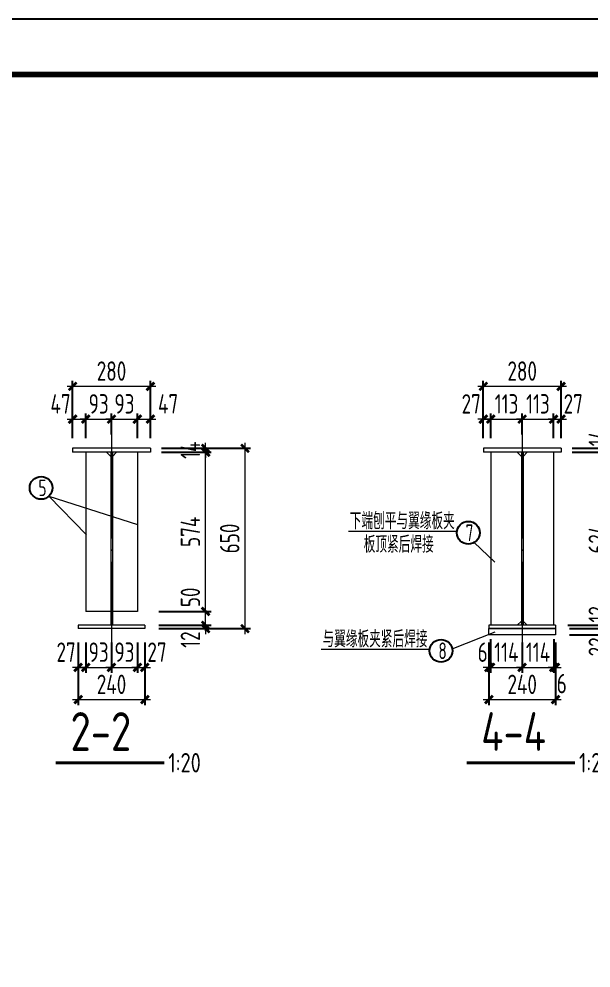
# Model space of a CAD drawing. Extents: x -2746917 to -971774, y -3334247 to -3250358.
# Drawn here: x -1347632 to -1337332, y -3291278 to -3274173 of the extents above; entities that cross this region are included whole.
import ezdxf

# ---------------------------------------------------------------- set-up
doc = ezdxf.new("R2010")
doc.units = 0
doc.header["$LTSCALE"] = 1000
doc.header["$MEASUREMENT"] = 0
doc.header["$PDMODE"] = 35
doc.linetypes.add('DOTE', pattern=[2.42, 2, -0.2, 0.02, -0.2])
doc.layers.get('0').update_dxf_attribs({"linetype": 'CONTINUOUS'})
doc.layers.get('Defpoints').update_dxf_attribs({"linetype": 'CONTINUOUS'})
for name, color, linetype in [('AXIS', 253, 'DOTE'), ('BEAM_CON', 4, 'CONTINUOUS'), ('DIM', 3, 'CONTINUOUS'), ('NUM', 7, 'CONTINUOUS'), ('PUB_TITLE', 4, 'CONTINUOUS'), ('TEXT', 7, 'CONTINUOUS')]:
    doc.layers.add(name, color=color, linetype=linetype)
doc.layers.add('yichutu', color=7, linetype='CONTINUOUS', true_color=0xffffff, plot=False)
doc.styles.add('TSSD_Dimension', font='tssdeng.shx', dxfattribs={"width": 0.75, "bigfont": 'Hztxt.shx'})
doc.styles.add('TSSD_Label', font='tssdeng.shx', dxfattribs={"width": 0.75, "bigfont": 'hztxt.shx'})
doc.styles.add('TSSD_Rein', font='Tssdeng.shx', dxfattribs={"width": 0.75, "bigfont": 'hztxt.shx'})
doc.dimstyles.new('TSSD_20_100', dxfattribs={"dimtxt": 350, "dimasz": 100, "dimexe": 100, "dimexo": 250, "dimgap": 100, "dimtad": 1, "dimdec": 0, "dimlfac": 0.2, "dimzin": 0, "dimdsep": 46, "dimtxsty": 'TSSD_Dimension', "dimblk": 'ARCHTICK', "dimcen": 0, "dimdle": 100, "dimclrt": 7, "dimadec": 0, "dimazin": 0, "dimtfac": 1, "dimtdec": 0, "dimtix": 1, "dimtmove": 2, "dimatfit": 3, "dimfxl": 1, "dimtolj": 1, "dimtzin": 0, "dimlwd": 5, "dimarcsym": 0})

# ---------------------------------------------------------------- blocks, each defined once
blk = doc.blocks.new('_ArchTick')
at = {"color": 0, "const_width": 0.5}
blk.add_lwpolyline([(-0.71, -0.71), (0.71, 0.71)], dxfattribs=at)
blk = doc.blocks.new('*D289')
at = {"layer": 'Defpoints', "color": 0}
for p in [(-1346566, -3285161), (-1346431, -3285161), (-1346431, -3285860)]:
    blk.add_point(p, dxfattribs=at)
at = {"layer": 'DIM', "color": 0, "lineweight": -2}
for p, q in [((-1346566, -3285411), (-1346566, -3285960)), ((-1346431, -3285411), (-1346431, -3285960))]:
    blk.add_line(p, q, dxfattribs=at)
at = {"layer": 'DIM', "color": 0, "lineweight": 5}
for p, q in [((-1346566, -3285860), (-1346666, -3285860)), ((-1346566, -3285860), (-1346431, -3285860)), ((-1346431, -3285860), (-1346331, -3285860))]:
    blk.add_line(p, q, dxfattribs=at)
at = {"layer": 'DIM', "color": 0, "lineweight": 5, "xscale": 100, "yscale": 100, "zscale": 100}
blk.add_blockref('_ArchTick', (-1346566, -3285860), dxfattribs=at)
at = {"layer": 'DIM', "color": 0, "lineweight": 5, "xscale": 100, "yscale": 100, "zscale": 100, "rotation": 180}
blk.add_blockref('_ArchTick', (-1346431, -3285860), dxfattribs=at)
at = {"layer": 'DIM', "color": 7, "insert": (-1346784, -3285585), "char_height": 350, "attachment_point": 5, "style": 'TSSD_Dimension'}
blk.add_mtext('\\A1;27', dxfattribs=at)
blk = doc.blocks.new('*D290')
at = {"layer": 'Defpoints', "color": 0}
for p in [(-1346431, -3285161), (-1345966, -3285161), (-1345966, -3285860)]:
    blk.add_point(p, dxfattribs=at)
at = {"layer": 'DIM', "color": 0, "lineweight": -2}
for p, q in [((-1346431, -3285411), (-1346431, -3285960)), ((-1345966, -3285411), (-1345966, -3285960))]:
    blk.add_line(p, q, dxfattribs=at)
at = {"layer": 'DIM', "color": 0, "lineweight": 5}
for p, q in [((-1346431, -3285860), (-1346531, -3285860)), ((-1346431, -3285860), (-1345966, -3285860)), ((-1345966, -3285860), (-1345866, -3285860))]:
    blk.add_line(p, q, dxfattribs=at)
at = {"layer": 'DIM', "color": 0, "lineweight": 5, "xscale": 100, "yscale": 100, "zscale": 100}
blk.add_blockref('_ArchTick', (-1346431, -3285860), dxfattribs=at)
at = {"layer": 'DIM', "color": 0, "lineweight": 5, "xscale": 100, "yscale": 100, "zscale": 100, "rotation": 180}
blk.add_blockref('_ArchTick', (-1345966, -3285860), dxfattribs=at)
at = {"layer": 'DIM', "color": 7, "insert": (-1346198, -3285585), "char_height": 350, "attachment_point": 5, "style": 'TSSD_Dimension'}
blk.add_mtext('\\A1;93', dxfattribs=at)
blk = doc.blocks.new('*D291')
at = {"layer": 'Defpoints', "color": 0}
for p in [(-1345966, -3285161), (-1345501, -3285161), (-1345501, -3285860)]:
    blk.add_point(p, dxfattribs=at)
at = {"layer": 'DIM', "color": 0, "lineweight": -2}
for p, q in [((-1345966, -3285411), (-1345966, -3285960)), ((-1345501, -3285411), (-1345501, -3285960))]:
    blk.add_line(p, q, dxfattribs=at)
at = {"layer": 'DIM', "color": 0, "lineweight": 5}
for p, q in [((-1345966, -3285860), (-1346066, -3285860)), ((-1345966, -3285860), (-1345501, -3285860)), ((-1345501, -3285860), (-1345401, -3285860))]:
    blk.add_line(p, q, dxfattribs=at)
at = {"layer": 'DIM', "color": 0, "lineweight": 5, "xscale": 100, "yscale": 100, "zscale": 100}
blk.add_blockref('_ArchTick', (-1345966, -3285860), dxfattribs=at)
at = {"layer": 'DIM', "color": 0, "lineweight": 5, "xscale": 100, "yscale": 100, "zscale": 100, "rotation": 180}
blk.add_blockref('_ArchTick', (-1345501, -3285860), dxfattribs=at)
at = {"layer": 'DIM', "color": 7, "insert": (-1345733, -3285585), "char_height": 350, "attachment_point": 5, "style": 'TSSD_Dimension'}
blk.add_mtext('\\A1;93', dxfattribs=at)
blk = doc.blocks.new('*D292')
at = {"layer": 'Defpoints', "color": 0}
for p in [(-1345501, -3285161), (-1345366, -3285161), (-1345366, -3285860)]:
    blk.add_point(p, dxfattribs=at)
at = {"layer": 'DIM', "color": 0, "lineweight": -2}
for p, q in [((-1345501, -3285411), (-1345501, -3285960)), ((-1345366, -3285411), (-1345366, -3285960))]:
    blk.add_line(p, q, dxfattribs=at)
at = {"layer": 'DIM', "color": 0, "lineweight": 5}
for p, q in [((-1345501, -3285860), (-1345601, -3285860)), ((-1345501, -3285860), (-1345366, -3285860)), ((-1345366, -3285860), (-1345266, -3285860))]:
    blk.add_line(p, q, dxfattribs=at)
at = {"layer": 'DIM', "color": 0, "lineweight": 5, "xscale": 100, "yscale": 100, "zscale": 100}
blk.add_blockref('_ArchTick', (-1345501, -3285860), dxfattribs=at)
at = {"layer": 'DIM', "color": 0, "lineweight": 5, "xscale": 100, "yscale": 100, "zscale": 100, "rotation": 180}
blk.add_blockref('_ArchTick', (-1345366, -3285860), dxfattribs=at)
at = {"layer": 'DIM', "color": 7, "insert": (-1345147, -3285585), "char_height": 350, "attachment_point": 5, "style": 'TSSD_Dimension'}
blk.add_mtext('\\A1;27', dxfattribs=at)
blk = doc.blocks.new('*D293')
at = {"layer": 'Defpoints', "color": 0}
for p in [(-1346566, -3285161), (-1345366, -3285161), (-1345366, -3286440)]:
    blk.add_point(p, dxfattribs=at)
at = {"layer": 'DIM', "color": 0, "lineweight": -2}
for p, q in [((-1346566, -3285411), (-1346566, -3286540)), ((-1345366, -3285411), (-1345366, -3286540))]:
    blk.add_line(p, q, dxfattribs=at)
at = {"layer": 'DIM', "color": 0, "lineweight": 5}
blk.add_line((-1346666, -3286440), (-1345266, -3286440), dxfattribs=at)
at = {"layer": 'DIM', "color": 0, "lineweight": 5, "xscale": 100, "yscale": 100, "zscale": 100, "rotation": 180}
blk.add_blockref('_ArchTick', (-1346566, -3286440), dxfattribs=at)
at = {"layer": 'DIM', "color": 0, "lineweight": 5, "xscale": 100, "yscale": 100, "zscale": 100}
blk.add_blockref('_ArchTick', (-1345366, -3286440), dxfattribs=at)
at = {"layer": 'DIM', "color": 7, "insert": (-1345966, -3286165), "char_height": 350, "attachment_point": 5, "style": 'TSSD_Dimension'}
blk.add_mtext('\\A1;240', dxfattribs=at)
blk = doc.blocks.new('*D294')
at = {"layer": 'Defpoints', "color": 0}
for p in [(-1346431, -3281385), (-1346666, -3281981), (-1346431, -3281981)]:
    blk.add_point(p, dxfattribs=at)
at = {"layer": 'DIM', "color": 0, "lineweight": -2}
for p, q in [((-1346666, -3281731), (-1346666, -3281285)), ((-1346431, -3281731), (-1346431, -3281285))]:
    blk.add_line(p, q, dxfattribs=at)
at = {"layer": 'DIM', "color": 0, "lineweight": 5}
blk.add_line((-1346766, -3281385), (-1346331, -3281385), dxfattribs=at)
at = {"layer": 'DIM', "color": 0, "lineweight": 5, "xscale": 100, "yscale": 100, "zscale": 100, "rotation": 180}
blk.add_blockref('_ArchTick', (-1346666, -3281385), dxfattribs=at)
at = {"layer": 'DIM', "color": 0, "lineweight": 5, "xscale": 100, "yscale": 100, "zscale": 100}
blk.add_blockref('_ArchTick', (-1346431, -3281385), dxfattribs=at)
at = {"layer": 'DIM', "color": 7, "insert": (-1346884, -3281110), "char_height": 350, "attachment_point": 5, "style": 'TSSD_Dimension'}
blk.add_mtext('\\A1;47', dxfattribs=at)
blk = doc.blocks.new('*D295')
at = {"layer": 'Defpoints', "color": 0}
for p in [(-1345966, -3281385), (-1346431, -3281981), (-1345966, -3281911)]:
    blk.add_point(p, dxfattribs=at)
at = {"layer": 'DIM', "color": 0, "lineweight": -2}
for p, q in [((-1346431, -3281731), (-1346431, -3281285)), ((-1345966, -3281661), (-1345966, -3281285))]:
    blk.add_line(p, q, dxfattribs=at)
at = {"layer": 'DIM', "color": 0, "lineweight": 5}
for p, q in [((-1346431, -3281385), (-1346531, -3281385)), ((-1346431, -3281385), (-1345966, -3281385)), ((-1345966, -3281385), (-1345866, -3281385))]:
    blk.add_line(p, q, dxfattribs=at)
at = {"layer": 'DIM', "color": 0, "lineweight": 5, "xscale": 100, "yscale": 100, "zscale": 100}
blk.add_blockref('_ArchTick', (-1346431, -3281385), dxfattribs=at)
at = {"layer": 'DIM', "color": 0, "lineweight": 5, "xscale": 100, "yscale": 100, "zscale": 100, "rotation": 180}
blk.add_blockref('_ArchTick', (-1345966, -3281385), dxfattribs=at)
at = {"layer": 'DIM', "color": 7, "insert": (-1346198, -3281110), "char_height": 350, "attachment_point": 5, "style": 'TSSD_Dimension'}
blk.add_mtext('\\A1;93', dxfattribs=at)
blk = doc.blocks.new('*D296')
at = {"layer": 'Defpoints', "color": 0}
for p in [(-1345501, -3281385), (-1345966, -3281911), (-1345501, -3281981)]:
    blk.add_point(p, dxfattribs=at)
at = {"layer": 'DIM', "color": 0, "lineweight": -2}
for p, q in [((-1345966, -3281661), (-1345966, -3281285)), ((-1345501, -3281731), (-1345501, -3281285))]:
    blk.add_line(p, q, dxfattribs=at)
at = {"layer": 'DIM', "color": 0, "lineweight": 5}
for p, q in [((-1345966, -3281385), (-1346066, -3281385)), ((-1345966, -3281385), (-1345501, -3281385)), ((-1345501, -3281385), (-1345401, -3281385))]:
    blk.add_line(p, q, dxfattribs=at)
at = {"layer": 'DIM', "color": 0, "lineweight": 5, "xscale": 100, "yscale": 100, "zscale": 100}
blk.add_blockref('_ArchTick', (-1345966, -3281385), dxfattribs=at)
at = {"layer": 'DIM', "color": 0, "lineweight": 5, "xscale": 100, "yscale": 100, "zscale": 100, "rotation": 180}
blk.add_blockref('_ArchTick', (-1345501, -3281385), dxfattribs=at)
at = {"layer": 'DIM', "color": 7, "insert": (-1345733, -3281110), "char_height": 350, "attachment_point": 5, "style": 'TSSD_Dimension'}
blk.add_mtext('\\A1;93', dxfattribs=at)
blk = doc.blocks.new('*D297')
at = {"layer": 'Defpoints', "color": 0}
for p in [(-1345266, -3281385), (-1345501, -3281981), (-1345266, -3281981)]:
    blk.add_point(p, dxfattribs=at)
at = {"layer": 'DIM', "color": 0, "lineweight": -2}
for p, q in [((-1345501, -3281731), (-1345501, -3281285)), ((-1345266, -3281731), (-1345266, -3281285))]:
    blk.add_line(p, q, dxfattribs=at)
at = {"layer": 'DIM', "color": 0, "lineweight": 5}
blk.add_line((-1345601, -3281385), (-1345166, -3281385), dxfattribs=at)
at = {"layer": 'DIM', "color": 0, "lineweight": 5, "xscale": 100, "yscale": 100, "zscale": 100, "rotation": 180}
blk.add_blockref('_ArchTick', (-1345501, -3281385), dxfattribs=at)
at = {"layer": 'DIM', "color": 0, "lineweight": 5, "xscale": 100, "yscale": 100, "zscale": 100}
blk.add_blockref('_ArchTick', (-1345266, -3281385), dxfattribs=at)
at = {"layer": 'DIM', "color": 7, "insert": (-1344947, -3281110), "char_height": 350, "attachment_point": 5, "style": 'TSSD_Dimension'}
blk.add_mtext('\\A1;47', dxfattribs=at)
blk = doc.blocks.new('*D298')
at = {"layer": 'Defpoints', "color": 0}
for p in [(-1346666, -3280794), (-1346666, -3281911), (-1345266, -3281911)]:
    blk.add_point(p, dxfattribs=at)
at = {"layer": 'DIM', "color": 0, "lineweight": 5}
blk.add_line((-1345166, -3280794), (-1346766, -3280794), dxfattribs=at)
at = {"layer": 'DIM', "color": 0, "lineweight": -2}
for p, q in [((-1346666, -3281661), (-1346666, -3280694)), ((-1345266, -3281661), (-1345266, -3280694))]:
    blk.add_line(p, q, dxfattribs=at)
at = {"layer": 'DIM', "color": 0, "lineweight": 5, "xscale": 100, "yscale": 100, "zscale": 100, "rotation": 180}
blk.add_blockref('_ArchTick', (-1346666, -3280794), dxfattribs=at)
at = {"layer": 'DIM', "color": 0, "lineweight": 5, "xscale": 100, "yscale": 100, "zscale": 100}
blk.add_blockref('_ArchTick', (-1345266, -3280794), dxfattribs=at)
at = {"layer": 'DIM', "color": 7, "lineweight": 5, "insert": (-1345966, -3280519), "char_height": 350, "attachment_point": 5, "style": 'TSSD_Dimension'}
blk.add_mtext('\\A1;280', dxfattribs=at)
blk = doc.blocks.new('*D299')
at = {"layer": 'Defpoints', "color": 0, "ltscale": 1.5}
for p in [(-1345366, -3285101), (-1344271, -3285101), (-1345366, -3285161)]:
    blk.add_point(p, dxfattribs=at)
at = {"layer": 'DIM', "color": 0, "lineweight": -2, "ltscale": 1.5}
for p, q in [((-1345116, -3285101), (-1344171, -3285101)), ((-1345116, -3285161), (-1344171, -3285161))]:
    blk.add_line(p, q, dxfattribs=at)
at = {"layer": 'DIM', "color": 0, "lineweight": 5, "ltscale": 1.5}
for p, q in [((-1344271, -3285101), (-1344271, -3285001)), ((-1344271, -3285161), (-1344271, -3285101)), ((-1344271, -3285161), (-1344271, -3285261))]:
    blk.add_line(p, q, dxfattribs=at)
at = {"layer": 'DIM', "color": 0, "lineweight": 5, "ltscale": 1.5, "xscale": 100, "yscale": 100, "zscale": 100}
for p, rotation in [((-1344271, -3285101), 270), ((-1344271, -3285161), 90)]:
    blk.add_blockref('_ArchTick', p, dxfattribs=dict(at, rotation=rotation))
at = {"layer": 'DIM', "color": 7, "lineweight": 5, "ltscale": 1.5, "insert": (-1344546, -3285359), "char_height": 350, "attachment_point": 5, "rotation": 90, "style": 'TSSD_Dimension'}
blk.add_mtext('\\A1;12', dxfattribs=at)
blk = doc.blocks.new('*D300')
at = {"layer": 'Defpoints', "color": 0, "ltscale": 1.5}
for p in [(-1345366, -3284851), (-1344271, -3284851), (-1345366, -3285101)]:
    blk.add_point(p, dxfattribs=at)
at = {"layer": 'DIM', "color": 0, "lineweight": 5, "ltscale": 1.5}
blk.add_line((-1344271, -3285201), (-1344271, -3284751), dxfattribs=at)
at = {"layer": 'DIM', "color": 0, "lineweight": -2, "ltscale": 1.5}
for p, q in [((-1345116, -3284851), (-1344171, -3284851)), ((-1345116, -3285101), (-1344171, -3285101))]:
    blk.add_line(p, q, dxfattribs=at)
at = {"layer": 'DIM', "color": 0, "lineweight": 5, "ltscale": 1.5, "xscale": 100, "yscale": 100, "zscale": 100}
for p, rotation in [((-1344271, -3284851), 90), ((-1344271, -3285101), 270)]:
    blk.add_blockref('_ArchTick', p, dxfattribs=dict(at, rotation=rotation))
at = {"layer": 'DIM', "color": 7, "lineweight": 5, "ltscale": 1.5, "insert": (-1344546, -3284597), "char_height": 350, "attachment_point": 5, "rotation": 90, "style": 'TSSD_Dimension'}
blk.add_mtext('\\A1;50', dxfattribs=at)
blk = doc.blocks.new('*D301')
at = {"layer": 'Defpoints', "color": 0, "ltscale": 1.5}
for p in [(-1345316, -3281981), (-1344271, -3281981), (-1345366, -3284851)]:
    blk.add_point(p, dxfattribs=at)
at = {"layer": 'DIM', "color": 0, "lineweight": -2, "ltscale": 1.5}
for p, q in [((-1345066, -3281981), (-1344171, -3281981)), ((-1345116, -3284851), (-1344171, -3284851))]:
    blk.add_line(p, q, dxfattribs=at)
at = {"layer": 'DIM', "color": 0, "lineweight": 5, "ltscale": 1.5}
blk.add_line((-1344271, -3284951), (-1344271, -3281881), dxfattribs=at)
at = {"layer": 'DIM', "color": 0, "lineweight": 5, "ltscale": 1.5, "xscale": 100, "yscale": 100, "zscale": 100}
for p, rotation in [((-1344271, -3281981), 90), ((-1344271, -3284851), 270)]:
    blk.add_blockref('_ArchTick', p, dxfattribs=dict(at, rotation=rotation))
at = {"layer": 'DIM', "color": 7, "lineweight": 5, "ltscale": 1.5, "insert": (-1344546, -3283416), "char_height": 350, "attachment_point": 5, "rotation": 90, "style": 'TSSD_Dimension'}
blk.add_mtext('\\A1;574', dxfattribs=at)
blk = doc.blocks.new('*D302')
at = {"layer": 'Defpoints', "color": 0, "ltscale": 1.5}
for p in [(-1345316, -3281911), (-1345316, -3281981), (-1344271, -3281911)]:
    blk.add_point(p, dxfattribs=at)
at = {"layer": 'DIM', "color": 0, "lineweight": 5, "ltscale": 1.5}
for p, q in [((-1344271, -3281911), (-1344271, -3281811)), ((-1344271, -3281981), (-1344271, -3281911)), ((-1344271, -3281981), (-1344271, -3282081))]:
    blk.add_line(p, q, dxfattribs=at)
at = {"layer": 'DIM', "color": 0, "lineweight": -2, "ltscale": 1.5}
for p, q in [((-1345066, -3281911), (-1344171, -3281911)), ((-1345066, -3281981), (-1344171, -3281981))]:
    blk.add_line(p, q, dxfattribs=at)
at = {"layer": 'DIM', "color": 0, "lineweight": 5, "ltscale": 1.5, "xscale": 100, "yscale": 100, "zscale": 100}
for p, rotation in [((-1344271, -3281911), 270), ((-1344271, -3281981), 90)]:
    blk.add_blockref('_ArchTick', p, dxfattribs=dict(at, rotation=rotation))
at = {"layer": 'DIM', "color": 7, "lineweight": 5, "ltscale": 1.5, "insert": (-1344546, -3281946), "char_height": 350, "attachment_point": 5, "rotation": 90, "style": 'TSSD_Dimension'}
blk.add_mtext('\\A1;14', dxfattribs=at)
blk = doc.blocks.new('*D303')
at = {"layer": 'Defpoints', "color": 0}
for p in [(-1339141, -3285101), (-1339171, -3285161), (-1339141, -3285860)]:
    blk.add_point(p, dxfattribs=at)
at = {"layer": 'DIM', "color": 0, "lineweight": -2}
for p, q in [((-1339171, -3285411), (-1339171, -3285960)), ((-1339141, -3285351), (-1339141, -3285960))]:
    blk.add_line(p, q, dxfattribs=at)
at = {"layer": 'DIM', "color": 0, "lineweight": 5}
for p, q in [((-1339171, -3285860), (-1339271, -3285860)), ((-1339171, -3285860), (-1339141, -3285860)), ((-1339141, -3285860), (-1339041, -3285860))]:
    blk.add_line(p, q, dxfattribs=at)
at = {"layer": 'DIM', "color": 0, "lineweight": 5, "xscale": 100, "yscale": 100, "zscale": 100}
blk.add_blockref('_ArchTick', (-1339171, -3285860), dxfattribs=at)
at = {"layer": 'DIM', "color": 0, "lineweight": 5, "xscale": 100, "yscale": 100, "zscale": 100, "rotation": 180}
blk.add_blockref('_ArchTick', (-1339141, -3285860), dxfattribs=at)
at = {"layer": 'DIM', "color": 7, "insert": (-1339283, -3285585), "char_height": 350, "attachment_point": 5, "style": 'TSSD_Dimension'}
blk.add_mtext('\\A1;6', dxfattribs=at)
blk = doc.blocks.new('*D304')
at = {"layer": 'Defpoints', "color": 0}
for p in [(-1339141, -3285101), (-1338571, -3285161), (-1338571, -3285860)]:
    blk.add_point(p, dxfattribs=at)
at = {"layer": 'DIM', "color": 0, "lineweight": -2}
for p, q in [((-1339141, -3285351), (-1339141, -3285960)), ((-1338571, -3285411), (-1338571, -3285960))]:
    blk.add_line(p, q, dxfattribs=at)
at = {"layer": 'DIM', "color": 0, "lineweight": 5}
for p, q in [((-1339141, -3285860), (-1339241, -3285860)), ((-1339141, -3285860), (-1338571, -3285860)), ((-1338571, -3285860), (-1338471, -3285860))]:
    blk.add_line(p, q, dxfattribs=at)
at = {"layer": 'DIM', "color": 0, "lineweight": 5, "xscale": 100, "yscale": 100, "zscale": 100}
blk.add_blockref('_ArchTick', (-1339141, -3285860), dxfattribs=at)
at = {"layer": 'DIM', "color": 0, "lineweight": 5, "xscale": 100, "yscale": 100, "zscale": 100, "rotation": 180}
blk.add_blockref('_ArchTick', (-1338571, -3285860), dxfattribs=at)
at = {"layer": 'DIM', "color": 7, "insert": (-1338856, -3285585), "char_height": 350, "attachment_point": 5, "style": 'TSSD_Dimension'}
blk.add_mtext('\\A1;114', dxfattribs=at)
blk = doc.blocks.new('*D305')
at = {"layer": 'Defpoints', "color": 0}
for p in [(-1338001, -3285101), (-1338571, -3285161), (-1338001, -3285860)]:
    blk.add_point(p, dxfattribs=at)
at = {"layer": 'DIM', "color": 0, "lineweight": -2}
for p, q in [((-1338571, -3285411), (-1338571, -3285960)), ((-1338001, -3285351), (-1338001, -3285960))]:
    blk.add_line(p, q, dxfattribs=at)
at = {"layer": 'DIM', "color": 0, "lineweight": 5}
for p, q in [((-1338571, -3285860), (-1338671, -3285860)), ((-1338571, -3285860), (-1338001, -3285860)), ((-1338001, -3285860), (-1337901, -3285860))]:
    blk.add_line(p, q, dxfattribs=at)
at = {"layer": 'DIM', "color": 0, "lineweight": 5, "xscale": 100, "yscale": 100, "zscale": 100}
blk.add_blockref('_ArchTick', (-1338571, -3285860), dxfattribs=at)
at = {"layer": 'DIM', "color": 0, "lineweight": 5, "xscale": 100, "yscale": 100, "zscale": 100, "rotation": 180}
blk.add_blockref('_ArchTick', (-1338001, -3285860), dxfattribs=at)
at = {"layer": 'DIM', "color": 7, "insert": (-1338286, -3285585), "char_height": 350, "attachment_point": 5, "style": 'TSSD_Dimension'}
blk.add_mtext('\\A1;114', dxfattribs=at)
blk = doc.blocks.new('*D306')
at = {"layer": 'Defpoints', "color": 0}
for p in [(-1338001, -3285101), (-1337971, -3285161), (-1337971, -3285860)]:
    blk.add_point(p, dxfattribs=at)
at = {"layer": 'DIM', "color": 0, "lineweight": -2}
for p, q in [((-1338001, -3285351), (-1338001, -3285960)), ((-1337971, -3285411), (-1337971, -3285960))]:
    blk.add_line(p, q, dxfattribs=at)
at = {"layer": 'DIM', "color": 0, "lineweight": 5}
for p, q in [((-1338001, -3285860), (-1338101, -3285860)), ((-1338001, -3285860), (-1337971, -3285860)), ((-1337971, -3285860), (-1337871, -3285860))]:
    blk.add_line(p, q, dxfattribs=at)
at = {"layer": 'DIM', "color": 0, "lineweight": 5, "xscale": 100, "yscale": 100, "zscale": 100}
blk.add_blockref('_ArchTick', (-1338001, -3285860), dxfattribs=at)
at = {"layer": 'DIM', "color": 0, "lineweight": 5, "xscale": 100, "yscale": 100, "zscale": 100, "rotation": 180}
blk.add_blockref('_ArchTick', (-1337971, -3285860), dxfattribs=at)
at = {"layer": 'DIM', "color": 7, "insert": (-1337858, -3286151), "char_height": 350, "attachment_point": 5, "style": 'TSSD_Dimension'}
blk.add_mtext('\\A1;6', dxfattribs=at)
blk = doc.blocks.new('*D307')
at = {"layer": 'Defpoints', "color": 0}
for p in [(-1339171, -3285161), (-1337971, -3285161), (-1337971, -3286440)]:
    blk.add_point(p, dxfattribs=at)
at = {"layer": 'DIM', "color": 0, "lineweight": -2}
for p, q in [((-1339171, -3285411), (-1339171, -3286540)), ((-1337971, -3285411), (-1337971, -3286540))]:
    blk.add_line(p, q, dxfattribs=at)
at = {"layer": 'DIM', "color": 0, "lineweight": 5}
blk.add_line((-1339271, -3286440), (-1337871, -3286440), dxfattribs=at)
at = {"layer": 'DIM', "color": 0, "lineweight": 5, "xscale": 100, "yscale": 100, "zscale": 100, "rotation": 180}
blk.add_blockref('_ArchTick', (-1339171, -3286440), dxfattribs=at)
at = {"layer": 'DIM', "color": 0, "lineweight": 5, "xscale": 100, "yscale": 100, "zscale": 100}
blk.add_blockref('_ArchTick', (-1337971, -3286440), dxfattribs=at)
at = {"layer": 'DIM', "color": 7, "insert": (-1338571, -3286165), "char_height": 350, "attachment_point": 5, "style": 'TSSD_Dimension'}
blk.add_mtext('\\A1;240', dxfattribs=at)
blk = doc.blocks.new('*D308')
at = {"layer": 'Defpoints', "color": 0}
for p in [(-1339136, -3281385), (-1339271, -3281981), (-1339136, -3281981)]:
    blk.add_point(p, dxfattribs=at)
at = {"layer": 'DIM', "color": 0, "lineweight": -2}
for p, q in [((-1339271, -3281731), (-1339271, -3281285)), ((-1339136, -3281731), (-1339136, -3281285))]:
    blk.add_line(p, q, dxfattribs=at)
at = {"layer": 'DIM', "color": 0, "lineweight": 5}
for p, q in [((-1339271, -3281385), (-1339371, -3281385)), ((-1339271, -3281385), (-1339136, -3281385)), ((-1339136, -3281385), (-1339036, -3281385))]:
    blk.add_line(p, q, dxfattribs=at)
at = {"layer": 'DIM', "color": 0, "lineweight": 5, "xscale": 100, "yscale": 100, "zscale": 100}
blk.add_blockref('_ArchTick', (-1339271, -3281385), dxfattribs=at)
at = {"layer": 'DIM', "color": 0, "lineweight": 5, "xscale": 100, "yscale": 100, "zscale": 100, "rotation": 180}
blk.add_blockref('_ArchTick', (-1339136, -3281385), dxfattribs=at)
at = {"layer": 'DIM', "color": 7, "insert": (-1339489, -3281110), "char_height": 350, "attachment_point": 5, "style": 'TSSD_Dimension'}
blk.add_mtext('\\A1;27', dxfattribs=at)
blk = doc.blocks.new('*D309')
at = {"layer": 'Defpoints', "color": 0}
for p in [(-1338571, -3281385), (-1339136, -3281981), (-1338571, -3281911)]:
    blk.add_point(p, dxfattribs=at)
at = {"layer": 'DIM', "color": 0, "lineweight": -2}
for p, q in [((-1339136, -3281731), (-1339136, -3281285)), ((-1338571, -3281661), (-1338571, -3281285))]:
    blk.add_line(p, q, dxfattribs=at)
at = {"layer": 'DIM', "color": 0, "lineweight": 5}
for p, q in [((-1339136, -3281385), (-1339236, -3281385)), ((-1339136, -3281385), (-1338571, -3281385)), ((-1338571, -3281385), (-1338471, -3281385))]:
    blk.add_line(p, q, dxfattribs=at)
at = {"layer": 'DIM', "color": 0, "lineweight": 5, "xscale": 100, "yscale": 100, "zscale": 100}
blk.add_blockref('_ArchTick', (-1339136, -3281385), dxfattribs=at)
at = {"layer": 'DIM', "color": 0, "lineweight": 5, "xscale": 100, "yscale": 100, "zscale": 100, "rotation": 180}
blk.add_blockref('_ArchTick', (-1338571, -3281385), dxfattribs=at)
at = {"layer": 'DIM', "color": 7, "insert": (-1338853, -3281110), "char_height": 350, "attachment_point": 5, "style": 'TSSD_Dimension'}
blk.add_mtext('\\A1;113', dxfattribs=at)
blk = doc.blocks.new('*D310')
at = {"layer": 'Defpoints', "color": 0}
for p in [(-1338006, -3281385), (-1338571, -3281911), (-1338006, -3281981)]:
    blk.add_point(p, dxfattribs=at)
at = {"layer": 'DIM', "color": 0, "lineweight": -2}
for p, q in [((-1338571, -3281661), (-1338571, -3281285)), ((-1338006, -3281731), (-1338006, -3281285))]:
    blk.add_line(p, q, dxfattribs=at)
at = {"layer": 'DIM', "color": 0, "lineweight": 5}
for p, q in [((-1338571, -3281385), (-1338671, -3281385)), ((-1338571, -3281385), (-1338006, -3281385)), ((-1338006, -3281385), (-1337906, -3281385))]:
    blk.add_line(p, q, dxfattribs=at)
at = {"layer": 'DIM', "color": 0, "lineweight": 5, "xscale": 100, "yscale": 100, "zscale": 100}
blk.add_blockref('_ArchTick', (-1338571, -3281385), dxfattribs=at)
at = {"layer": 'DIM', "color": 0, "lineweight": 5, "xscale": 100, "yscale": 100, "zscale": 100, "rotation": 180}
blk.add_blockref('_ArchTick', (-1338006, -3281385), dxfattribs=at)
at = {"layer": 'DIM', "color": 7, "insert": (-1338288, -3281110), "char_height": 350, "attachment_point": 5, "style": 'TSSD_Dimension'}
blk.add_mtext('\\A1;113', dxfattribs=at)
blk = doc.blocks.new('*D311')
at = {"layer": 'Defpoints', "color": 0}
for p in [(-1337871, -3281385), (-1338006, -3281981), (-1337871, -3281981)]:
    blk.add_point(p, dxfattribs=at)
at = {"layer": 'DIM', "color": 0, "lineweight": -2}
for p, q in [((-1338006, -3281731), (-1338006, -3281285)), ((-1337871, -3281731), (-1337871, -3281285))]:
    blk.add_line(p, q, dxfattribs=at)
at = {"layer": 'DIM', "color": 0, "lineweight": 5}
for p, q in [((-1338006, -3281385), (-1338106, -3281385)), ((-1338006, -3281385), (-1337871, -3281385)), ((-1337871, -3281385), (-1337771, -3281385))]:
    blk.add_line(p, q, dxfattribs=at)
at = {"layer": 'DIM', "color": 0, "lineweight": 5, "xscale": 100, "yscale": 100, "zscale": 100}
blk.add_blockref('_ArchTick', (-1338006, -3281385), dxfattribs=at)
at = {"layer": 'DIM', "color": 0, "lineweight": 5, "xscale": 100, "yscale": 100, "zscale": 100, "rotation": 180}
blk.add_blockref('_ArchTick', (-1337871, -3281385), dxfattribs=at)
at = {"layer": 'DIM', "color": 7, "insert": (-1337652, -3281110), "char_height": 350, "attachment_point": 5, "style": 'TSSD_Dimension'}
blk.add_mtext('\\A1;27', dxfattribs=at)
blk = doc.blocks.new('*D312')
at = {"layer": 'Defpoints', "color": 0}
for p in [(-1339271, -3280794), (-1339271, -3281911), (-1337871, -3281911)]:
    blk.add_point(p, dxfattribs=at)
at = {"layer": 'DIM', "color": 0, "lineweight": 5}
blk.add_line((-1337771, -3280794), (-1339371, -3280794), dxfattribs=at)
at = {"layer": 'DIM', "color": 0, "lineweight": -2}
for p, q in [((-1339271, -3281661), (-1339271, -3280694)), ((-1337871, -3281661), (-1337871, -3280694))]:
    blk.add_line(p, q, dxfattribs=at)
at = {"layer": 'DIM', "color": 0, "lineweight": 5, "xscale": 100, "yscale": 100, "zscale": 100, "rotation": 180}
blk.add_blockref('_ArchTick', (-1339271, -3280794), dxfattribs=at)
at = {"layer": 'DIM', "color": 0, "lineweight": 5, "xscale": 100, "yscale": 100, "zscale": 100}
blk.add_blockref('_ArchTick', (-1337871, -3280794), dxfattribs=at)
at = {"layer": 'DIM', "color": 7, "lineweight": 5, "insert": (-1338571, -3280519), "char_height": 350, "attachment_point": 5, "style": 'TSSD_Dimension'}
blk.add_mtext('\\A1;280', dxfattribs=at)
blk = doc.blocks.new('*D313')
at = {"layer": 'Defpoints', "color": 0, "ltscale": 1.5}
for p in [(-1337971, -3285101), (-1336926, -3285101), (-1337971, -3285161)]:
    blk.add_point(p, dxfattribs=at)
at = {"layer": 'DIM', "color": 0, "lineweight": -2, "ltscale": 1.5}
for p, q in [((-1337721, -3285101), (-1336826, -3285101)), ((-1337721, -3285161), (-1336826, -3285161))]:
    blk.add_line(p, q, dxfattribs=at)
at = {"layer": 'DIM', "color": 0, "lineweight": 5, "ltscale": 1.5}
for p, q in [((-1336926, -3285101), (-1336926, -3285001)), ((-1336926, -3285161), (-1336926, -3285101)), ((-1336926, -3285161), (-1336926, -3285261))]:
    blk.add_line(p, q, dxfattribs=at)
at = {"layer": 'DIM', "color": 0, "lineweight": 5, "ltscale": 1.5, "xscale": 100, "yscale": 100, "zscale": 100}
for p, rotation in [((-1336926, -3285101), 270), ((-1336926, -3285161), 90)]:
    blk.add_blockref('_ArchTick', p, dxfattribs=dict(at, rotation=rotation))
at = {"layer": 'DIM', "color": 7, "lineweight": 5, "ltscale": 1.5, "insert": (-1337201, -3284903), "char_height": 350, "attachment_point": 5, "rotation": 90, "style": 'TSSD_Dimension'}
blk.add_mtext('\\A1;12', dxfattribs=at)
blk = doc.blocks.new('*D314')
at = {"layer": 'Defpoints', "color": 0, "ltscale": 1.5}
for p in [(-1337921, -3281981), (-1336926, -3281981), (-1338001, -3285101)]:
    blk.add_point(p, dxfattribs=at)
at = {"layer": 'DIM', "color": 0, "lineweight": -2, "ltscale": 1.5}
for p, q in [((-1337671, -3281981), (-1336826, -3281981)), ((-1337751, -3285101), (-1336826, -3285101))]:
    blk.add_line(p, q, dxfattribs=at)
at = {"layer": 'DIM', "color": 0, "lineweight": 5, "ltscale": 1.5}
blk.add_line((-1336926, -3285201), (-1336926, -3281881), dxfattribs=at)
at = {"layer": 'DIM', "color": 0, "lineweight": 5, "ltscale": 1.5, "xscale": 100, "yscale": 100, "zscale": 100}
for p, rotation in [((-1336926, -3281981), 90), ((-1336926, -3285101), 270)]:
    blk.add_blockref('_ArchTick', p, dxfattribs=dict(at, rotation=rotation))
at = {"layer": 'DIM', "color": 7, "lineweight": 5, "ltscale": 1.5, "insert": (-1337201, -3283541), "char_height": 350, "attachment_point": 5, "rotation": 90, "style": 'TSSD_Dimension'}
blk.add_mtext('\\A1;624', dxfattribs=at)
blk = doc.blocks.new('*D315')
at = {"layer": 'Defpoints', "color": 0, "ltscale": 1.5}
for p in [(-1337921, -3281911), (-1337921, -3281981), (-1336926, -3281911)]:
    blk.add_point(p, dxfattribs=at)
at = {"layer": 'DIM', "color": 0, "lineweight": 5, "ltscale": 1.5}
for p, q in [((-1336926, -3281911), (-1336926, -3281811)), ((-1336926, -3281981), (-1336926, -3281911)), ((-1336926, -3281981), (-1336926, -3282081))]:
    blk.add_line(p, q, dxfattribs=at)
at = {"layer": 'DIM', "color": 0, "lineweight": -2, "ltscale": 1.5}
for p, q in [((-1337671, -3281911), (-1336826, -3281911)), ((-1337671, -3281981), (-1336826, -3281981))]:
    blk.add_line(p, q, dxfattribs=at)
at = {"layer": 'DIM', "color": 0, "lineweight": 5, "ltscale": 1.5, "xscale": 100, "yscale": 100, "zscale": 100}
for p, rotation in [((-1336926, -3281911), 270), ((-1336926, -3281981), 90)]:
    blk.add_blockref('_ArchTick', p, dxfattribs=dict(at, rotation=rotation))
at = {"layer": 'DIM', "color": 7, "lineweight": 5, "ltscale": 1.5, "insert": (-1337201, -3281718), "char_height": 350, "attachment_point": 5, "rotation": 90, "style": 'TSSD_Dimension'}
blk.add_mtext('\\A1;14', dxfattribs=at)
blk = doc.blocks.new('*D316')
at = {"layer": 'Defpoints', "color": 0, "ltscale": 1.5}
for p in [(-1337971, -3285161), (-1337971, -3285271), (-1336926, -3285271)]:
    blk.add_point(p, dxfattribs=at)
at = {"layer": 'DIM', "color": 0, "lineweight": 5, "ltscale": 1.5}
for p, q in [((-1336926, -3285161), (-1336926, -3285061)), ((-1336926, -3285161), (-1336926, -3285271)), ((-1336926, -3285271), (-1336926, -3285371))]:
    blk.add_line(p, q, dxfattribs=at)
at = {"layer": 'DIM', "color": 0, "lineweight": -2, "ltscale": 1.5}
for p, q in [((-1337721, -3285161), (-1336826, -3285161)), ((-1337721, -3285271), (-1336826, -3285271))]:
    blk.add_line(p, q, dxfattribs=at)
at = {"layer": 'DIM', "color": 0, "lineweight": 5, "ltscale": 1.5, "xscale": 100, "yscale": 100, "zscale": 100}
for p, rotation in [((-1336926, -3285161), 270), ((-1336926, -3285271), 90)]:
    blk.add_blockref('_ArchTick', p, dxfattribs=dict(at, rotation=rotation))
at = {"layer": 'DIM', "color": 7, "lineweight": 5, "ltscale": 1.5, "insert": (-1337201, -3285489), "char_height": 350, "attachment_point": 5, "rotation": 90, "style": 'TSSD_Dimension'}
blk.add_mtext('\\A1;22', dxfattribs=at)
blk = doc.blocks.new('*D317')
at = {"layer": 'Defpoints', "color": 0, "ltscale": 1.5}
for p in [(-1337871, -3281911), (-1337921, -3285161), (-1336168, -3285161)]:
    blk.add_point(p, dxfattribs=at)
at = {"layer": 'DIM', "color": 0, "lineweight": 5, "ltscale": 1.5}
blk.add_line((-1336168, -3281811), (-1336168, -3285261), dxfattribs=at)
at = {"layer": 'DIM', "color": 0, "lineweight": -2, "ltscale": 1.5}
for p, q in [((-1337621, -3281911), (-1336068, -3281911)), ((-1337671, -3285161), (-1336068, -3285161))]:
    blk.add_line(p, q, dxfattribs=at)
at = {"layer": 'DIM', "color": 0, "lineweight": 5, "ltscale": 1.5, "xscale": 100, "yscale": 100, "zscale": 100}
for p, rotation in [((-1336168, -3281911), 90), ((-1336168, -3285161), 270)]:
    blk.add_blockref('_ArchTick', p, dxfattribs=dict(at, rotation=rotation))
at = {"layer": 'DIM', "color": 7, "lineweight": 5, "ltscale": 1.5, "insert": (-1336443, -3283536), "char_height": 350, "attachment_point": 5, "rotation": 90, "style": 'TSSD_Dimension'}
blk.add_mtext('\\A1;650', dxfattribs=at)
blk = doc.blocks.new('*D318')
at = {"layer": 'Defpoints', "color": 0, "ltscale": 1.5}
for p in [(-1337921, -3285161), (-1337921, -3285271), (-1336168, -3285271)]:
    blk.add_point(p, dxfattribs=at)
at = {"layer": 'DIM', "color": 0, "lineweight": 5, "ltscale": 1.5}
for p, q in [((-1336168, -3285161), (-1336168, -3285061)), ((-1336168, -3285161), (-1336168, -3285271)), ((-1336168, -3285271), (-1336168, -3285371))]:
    blk.add_line(p, q, dxfattribs=at)
at = {"layer": 'DIM', "color": 0, "lineweight": -2, "ltscale": 1.5}
for p, q in [((-1337671, -3285161), (-1336068, -3285161)), ((-1337671, -3285271), (-1336068, -3285271))]:
    blk.add_line(p, q, dxfattribs=at)
at = {"layer": 'DIM', "color": 0, "lineweight": 5, "ltscale": 1.5, "xscale": 100, "yscale": 100, "zscale": 100}
for p, rotation in [((-1336168, -3285161), 270), ((-1336168, -3285271), 90)]:
    blk.add_blockref('_ArchTick', p, dxfattribs=dict(at, rotation=rotation))
at = {"layer": 'DIM', "color": 7, "lineweight": 5, "ltscale": 1.5, "insert": (-1336443, -3285489), "char_height": 350, "attachment_point": 5, "rotation": 90, "style": 'TSSD_Dimension'}
blk.add_mtext('\\A1;22', dxfattribs=at)
blk = doc.blocks.new('*D319')
at = {"layer": 'Defpoints', "color": 0, "ltscale": 1.5}
for p in [(-1345266, -3281911), (-1345316, -3285161), (-1343563, -3285161)]:
    blk.add_point(p, dxfattribs=at)
at = {"layer": 'DIM', "color": 0, "lineweight": 5, "ltscale": 1.5}
blk.add_line((-1343563, -3281811), (-1343563, -3285261), dxfattribs=at)
at = {"layer": 'DIM', "color": 0, "lineweight": -2, "ltscale": 1.5}
for p, q in [((-1345016, -3281911), (-1343463, -3281911)), ((-1345066, -3285161), (-1343463, -3285161))]:
    blk.add_line(p, q, dxfattribs=at)
at = {"layer": 'DIM', "color": 0, "lineweight": 5, "ltscale": 1.5, "xscale": 100, "yscale": 100, "zscale": 100}
for p, rotation in [((-1343563, -3281911), 90), ((-1343563, -3285161), 270)]:
    blk.add_blockref('_ArchTick', p, dxfattribs=dict(at, rotation=rotation))
at = {"layer": 'DIM', "color": 7, "lineweight": 5, "ltscale": 1.5, "insert": (-1343838, -3283536), "char_height": 350, "attachment_point": 5, "rotation": 90, "style": 'TSSD_Dimension'}
blk.add_mtext('\\A1;650', dxfattribs=at)
blk = doc.blocks.new('yct-891-420-89100-42000-100-2004.0')
at = {"layer": 'yichutu', "color": 7, "true_color": 0xffffff}
blk.add_lwpolyline([(0, 0), (0, 42000), (89100, 42000), (89100, 0)], close=True, dxfattribs=at)
blk = doc.blocks.new('A$C440D491C')
at = {"layer": 'PUB_TITLE'}
blk.add_lwpolyline([(0, 0), (0, 42000), (89100, 42000), (89100, 0)], close=True, dxfattribs=at)
at = {"layer": 'PUB_TITLE', "const_width": 100}
blk.add_lwpolyline([(88100, 1000), (88100, 41000), (713, 41000), (713, 1000), (88100, 1000)], dxfattribs=at)

msp = doc.modelspace()

# ---------------------------------------------------------------- linework, layer by layer
at = {"layer": 'AXIS', "lineweight": 5}
for p, q in [((-1345965.79, -3281537.26), (-1345965.79, -3285838.28)), ((-1338570.57, -3281537.26), (-1338570.57, -3285838.28))]:
    msp.add_line(p, q, dxfattribs=at)
at = {"layer": 'BEAM_CON', "linetype": 'ByBlock', "lineweight": 9}
for p, q in [((-1345265.79, -3281910.78), (-1346665.79, -3281910.78)), ((-1346665.79, -3281910.78), (-1346665.79, -3281980.78)), ((-1346415.79, -3281980.78), (-1346665.79, -3281980.78)), ((-1345415.79, -3281980.78), (-1346430.79, -3281980.78)), ((-1345265.79, -3281980.78), (-1345515.79, -3281980.78)), ((-1345265.79, -3281910.78), (-1345265.79, -3281980.78)), ((-1337870.57, -3281910.78), (-1339270.57, -3281910.78)), ((-1339270.57, -3281910.78), (-1339270.57, -3281980.78)), ((-1337870.57, -3281980.78), (-1339270.57, -3281980.78)), ((-1339135.57, -3281980.78), (-1339135.57, -3285100.78)), ((-1338005.57, -3281980.78), (-1338005.57, -3285100.78)), ((-1337870.57, -3281910.78), (-1337870.57, -3281980.78))]:
    msp.add_line(p, q, dxfattribs=at)
at = {"layer": 'BEAM_CON', "lineweight": 5, "ltscale": 1.5}
for p, q in [((-1346430.79, -3281980.78), (-1346430.79, -3284850.78)), ((-1345980.79, -3281980.78), (-1345980.79, -3285100.78)), ((-1345950.79, -3281980.78), (-1345950.79, -3285100.78)), ((-1345500.79, -3281980.78), (-1345500.79, -3284850.78)), ((-1338585.57, -3281980.78), (-1338585.57, -3285100.78)), ((-1338555.57, -3281980.78), (-1338555.57, -3285100.78)), ((-1345980.79, -3284850.78), (-1346430.79, -3284850.78)), ((-1345500.79, -3284850.78), (-1345950.79, -3284850.78)), ((-1345365.79, -3285100.78), (-1346565.79, -3285100.78)), ((-1346565.79, -3285100.78), (-1346565.79, -3285160.78)), ((-1345365.79, -3285100.78), (-1345365.79, -3285160.78)), ((-1337970.57, -3285100.78), (-1339170.57, -3285100.78)), ((-1339170.57, -3285100.78), (-1339170.57, -3285160.78)), ((-1337970.57, -3285100.78), (-1337970.57, -3285160.78)), ((-1345365.79, -3285160.78), (-1346565.79, -3285160.78)), ((-1337970.57, -3285160.78), (-1339170.57, -3285160.78))]:
    msp.add_line(p, q, dxfattribs=at)
at = {"layer": 'BEAM_CON', "lineweight": 5}
for p, q in [((-1345980.79, -3282055.78), (-1346055.79, -3281980.78)), ((-1345950.79, -3282055.78), (-1345875.79, -3281980.78)), ((-1338585.57, -3282055.78), (-1338660.57, -3281980.78)), ((-1338555.57, -3282055.78), (-1338480.57, -3281980.78)), ((-1338585.57, -3285025.78), (-1338660.57, -3285100.78)), ((-1338555.57, -3285025.78), (-1338480.57, -3285100.78))]:
    msp.add_line(p, q, dxfattribs=at)
at = {"layer": 'BEAM_CON', "lineweight": 5, "ltscale": 1.5}
msp.add_lwpolyline([(-1339170.57, -3285160.78), (-1337970.57, -3285160.78), (-1337970.57, -3285270.78), (-1339170.57, -3285270.78)], close=True, dxfattribs=at)
at = {"layer": 'NUM', "const_width": 50}
for points in [[(-1346969.18, -3287580.22), (-1345017.6, -3287580.22)], [(-1339573.96, -3287580.22), (-1337622.38, -3287580.22)]]:
    msp.add_lwpolyline(points, dxfattribs=at)
at = {"layer": 'TEXT', "lineweight": 9}
for p, q in [((-1347095.34, -3282774.71), (-1346415.79, -3283472.99)), ((-1347095.34, -3282774.71), (-1345495.79, -3283285.78)), ((-1339745.32, -3283410.27), (-1341698.45, -3283410.27)), ((-1339437.35, -3283609.29), (-1339062.55, -3283965.4)), ((-1339830.62, -3285527.78), (-1339057.55, -3285217.93)), ((-1340236.57, -3285538.49), (-1342189.7, -3285538.49))]:
    msp.add_line(p, q, dxfattribs=at)
at = {"layer": 'TEXT'}
for centre in [(-1347234.01, -3282623.78), (-1339541.61, -3283432.83), (-1340032.86, -3285561.06)]:
    msp.add_circle(centre, 204.96, dxfattribs=at)

# ---------------------------------------------------------------- block references
at = {"ltscale": 1.5}
msp.add_blockref('A$C440D491C', (-1403983.21, -3316173.05), dxfattribs=at)
at = {"layer": 'yichutu'}
msp.add_blockref('yct-891-420-89100-42000-100-2004.0', (-1403983.21, -3316173.05), dxfattribs=at)

# ---------------------------------------------------------------- texts
at = {"layer": 'TEXT'}
for s, height, style, width, p in [('5', 300, 'TSSD_Rein', 0.7, (-1347281.69, -3282773.05)), ('下端刨平与翼缘板夹', 300, 'TSSD_Rein', 0.7, (-1341675.35, -3283369.86)), ('7', 300, 'TSSD_Rein', 0.7, (-1339589.28, -3283582.1)), ('板顶紧后焊接', 300, 'TSSD_Rein', 0.7, (-1341424.68, -3283792.23)), ('与翼缘板夹紧后焊接', 300, 'TSSD_Rein', 0.7, (-1342166.61, -3285498.08)), ('8', 300, 'TSSD_Rein', 0.7, (-1340080.54, -3285710.32)), ('2-2', 700, 'TSSD_Label', 0.8, (-1346704.67, -3287365.63)), ('4-4', 700, 'TSSD_Label', 0.8, (-1339309.45, -3287365.63)), ('1:20', 350, 'TSSD_Label', 0.8, (-1344943.66, -3287752.48)), ('1:20', 350, 'TSSD_Label', 0.8, (-1337548.45, -3287752.48))]:
    msp.add_text(s, height=height, dxfattribs=dict(at, style=style, width=width)).set_placement(p)

# ---------------------------------------------------------------- dimensions: what is measured, and where the dimension line sits
at = {"layer": 'DIM', "lineweight": 5}
for p1, p2, picture, middle in [((-1345265.79, -3281910.78), (-1346665.79, -3281910.78), '*D298', (-1345965.79, -3280519.16)), ((-1337870.57, -3281910.78), (-1339270.57, -3281910.78), '*D312', (-1338570.57, -3280519.16))]:
    dim = msp.add_aligned_dim(p1=p1, p2=p2, distance=-1116.62, dimstyle='TSSD_20_100', dxfattribs=at)
    dim.commit()
    dim.dimension.update_dxf_attribs({"geometry": picture, "text_midpoint": middle})
at = {"layer": 'DIM'}
for base, p1, p2, picture, middle in [((-1346430.79, -3281384.76), (-1346665.79, -3281980.78), (-1346430.79, -3281980.78), '*D294', (-1346884.09, -3281109.76)), ((-1345265.79, -3281384.76), (-1345500.79, -3281980.78), (-1345265.79, -3281980.78), '*D297', (-1344947.49, -3281109.76)), ((-1339135.57, -3281384.76), (-1339270.57, -3281980.78), (-1339135.57, -3281980.78), '*D308', (-1339488.87, -3281109.76)), ((-1337870.57, -3281384.76), (-1338005.57, -3281980.78), (-1337870.57, -3281980.78), '*D311', (-1337652.27, -3281109.76)), ((-1339140.57, -3285859.72), (-1339170.57, -3285160.78), (-1339140.57, -3285100.78), '*D303', (-1339282.86, -3285584.72)), ((-1337970.57, -3285859.72), (-1338000.57, -3285100.78), (-1337970.57, -3285160.78), '*D306', (-1337858.28, -3286151.39)), ((-1346430.79, -3285859.72), (-1346565.79, -3285160.78), (-1346430.79, -3285160.78), '*D289', (-1346784.09, -3285584.72)), ((-1345365.79, -3285859.72), (-1345500.79, -3285160.78), (-1345365.79, -3285160.78), '*D292', (-1345147.49, -3285584.72))]:
    dim = msp.add_linear_dim(base=base, p1=p1, p2=p2, dimstyle='TSSD_20_100', dxfattribs=at)
    dim.commit()
    dim.dimension.update_dxf_attribs({"geometry": picture, "text_midpoint": middle, "dimtype": 160})
for base, p1, p2, picture, middle in [((-1345965.79, -3281384.76), (-1346430.79, -3281980.78), (-1345965.79, -3281910.78), '*D295', (-1346198.29, -3281109.76)), ((-1345500.79, -3281384.76), (-1345965.79, -3281910.78), (-1345500.79, -3281980.78), '*D296', (-1345733.29, -3281109.76)), ((-1338570.57, -3281384.76), (-1339135.57, -3281980.78), (-1338570.57, -3281910.78), '*D309', (-1338853.07, -3281109.76)), ((-1338005.57, -3281384.76), (-1338570.57, -3281910.78), (-1338005.57, -3281980.78), '*D310', (-1338288.07, -3281109.76)), ((-1338570.57, -3285859.72), (-1339140.57, -3285100.78), (-1338570.57, -3285160.78), '*D304', (-1338855.57, -3285584.72)), ((-1338000.57, -3285859.72), (-1338570.57, -3285160.78), (-1338000.57, -3285100.78), '*D305', (-1338285.57, -3285584.72)), ((-1345365.79, -3286440.39), (-1346565.79, -3285160.78), (-1345365.79, -3285160.78), '*D293', (-1345965.79, -3286165.39)), ((-1345965.79, -3285859.72), (-1346430.79, -3285160.78), (-1345965.79, -3285160.78), '*D290', (-1346198.29, -3285584.72)), ((-1345500.79, -3285859.72), (-1345965.79, -3285160.78), (-1345500.79, -3285160.78), '*D291', (-1345733.29, -3285584.72)), ((-1337970.57, -3286440.39), (-1339170.57, -3285160.78), (-1337970.57, -3285160.78), '*D307', (-1338570.57, -3286165.39))]:
    dim = msp.add_linear_dim(base=base, p1=p1, p2=p2, dimstyle='TSSD_20_100', dxfattribs=at)
    dim.commit()
    dim.dimension.update_dxf_attribs({"geometry": picture, "text_midpoint": middle})
at = {"layer": 'DIM', "lineweight": 5, "ltscale": 1.5}
for base, p1, p2, picture, middle in [((-1336926.2, -3281910.78), (-1337920.57, -3281980.78), (-1337920.57, -3281910.78), '*D315', (-1337201.2, -3281717.72)), ((-1344271.41, -3284850.78), (-1345365.79, -3285100.78), (-1345365.79, -3284850.78), '*D300', (-1344546.41, -3284597.43)), ((-1336926.2, -3285100.78), (-1337970.57, -3285160.78), (-1337970.57, -3285100.78), '*D313', (-1337201.2, -3284902.67)), ((-1344271.41, -3285100.78), (-1345365.79, -3285160.78), (-1345365.79, -3285100.78), '*D299', (-1344546.41, -3285358.89)), ((-1336926.2, -3285270.78), (-1337970.57, -3285160.78), (-1337970.57, -3285270.78), '*D316', (-1337201.2, -3285489.08)), ((-1336168.04, -3285270.78), (-1337920.57, -3285160.78), (-1337920.57, -3285270.78), '*D318', (-1336443.04, -3285489.08))]:
    dim = msp.add_linear_dim(base=base, p1=p1, p2=p2, angle=90, dimstyle='TSSD_20_100', dxfattribs=at)
    dim.commit()
    dim.dimension.update_dxf_attribs({"geometry": picture, "text_midpoint": middle, "dimtype": 160})
for base, p1, p2, picture, middle in [((-1344271.41, -3281910.78), (-1345315.79, -3281980.78), (-1345315.79, -3281910.78), '*D302', (-1344546.41, -3281945.78)), ((-1343562.75, -3285160.78), (-1345265.79, -3281910.78), (-1345315.79, -3285160.78), '*D319', (-1343837.75, -3283535.78)), ((-1336168.04, -3285160.78), (-1337870.57, -3281910.78), (-1337920.57, -3285160.78), '*D317', (-1336443.04, -3283535.78)), ((-1344271.41, -3281980.78), (-1345365.79, -3284850.78), (-1345315.79, -3281980.78), '*D301', (-1344546.41, -3283415.78)), ((-1336926.2, -3281980.78), (-1338000.57, -3285100.78), (-1337920.57, -3281980.78), '*D314', (-1337201.2, -3283540.78))]:
    dim = msp.add_linear_dim(base=base, p1=p1, p2=p2, angle=90, dimstyle='TSSD_20_100', dxfattribs=at)
    dim.commit()
    dim.dimension.update_dxf_attribs({"geometry": picture, "text_midpoint": middle})

doc.saveas('drawing.dxf')
